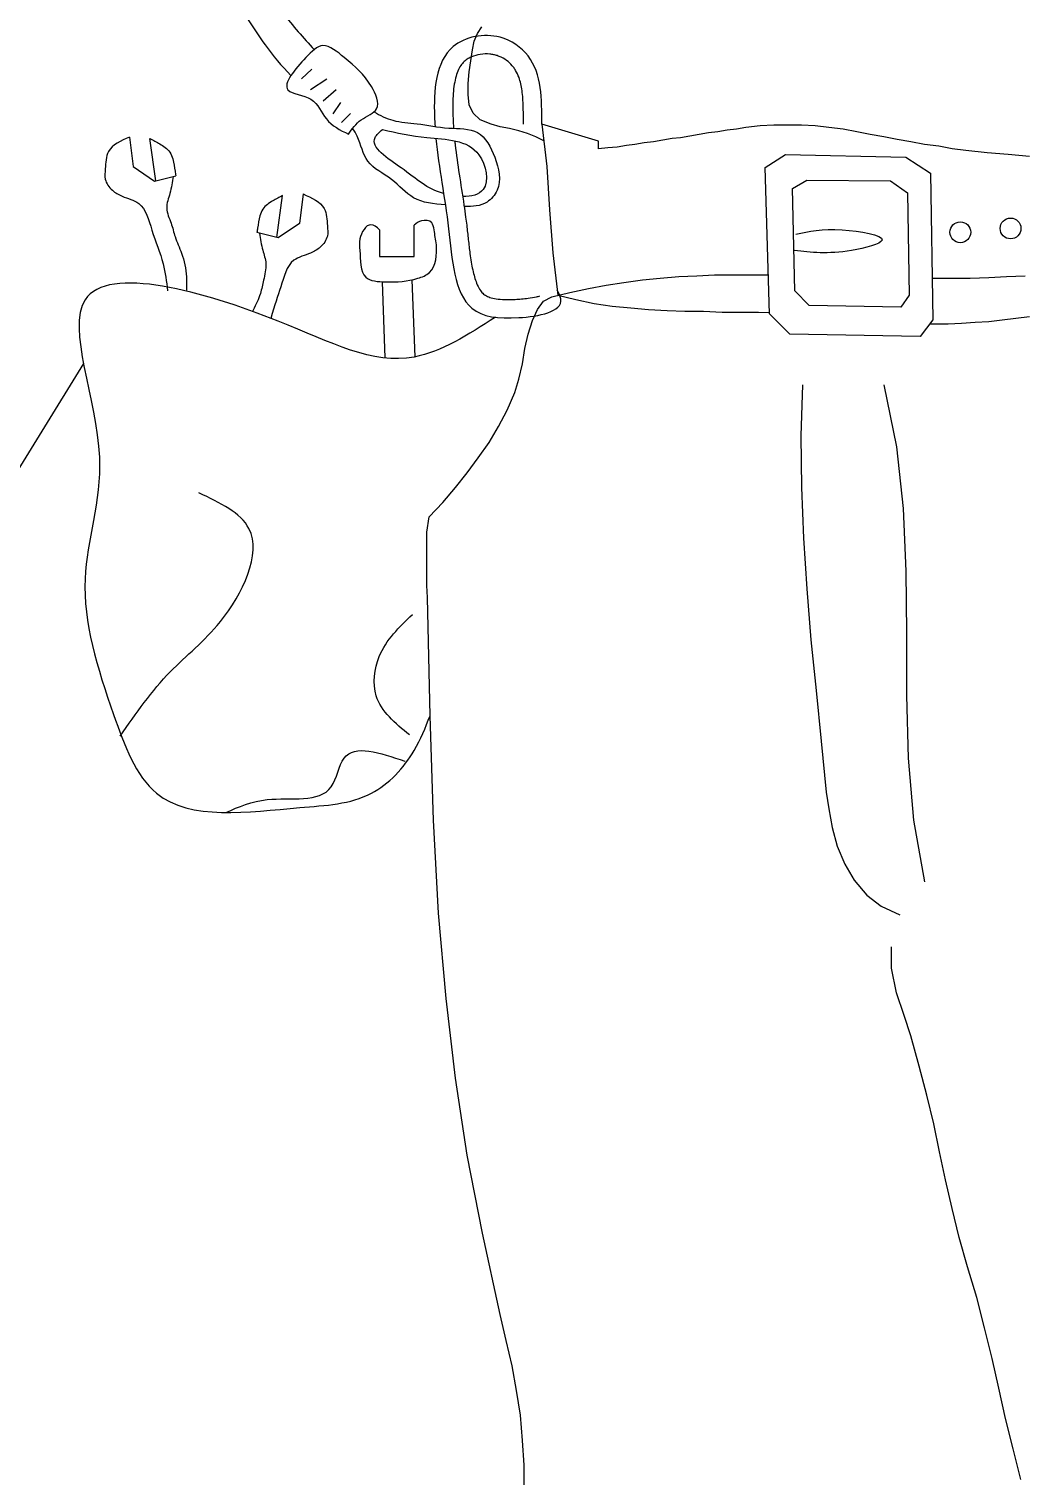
# Model space of a CAD drawing. Header units: millimetres. Extents: x -346728 to 1320345, y -537202 to -385966.
# Drawn here: x 594375 to 597461, y -504086 to -499595 of the extents above; entities that cross this region are included whole.
import ezdxf

# ---------------------------------------------------------------- set-up
doc = ezdxf.new("R2010")
doc.units = ezdxf.units.MM
doc.header["$LTSCALE"] = 100
doc.layers.add('LINE1', color=2, linetype='Continuous', lineweight=13)
doc.layers.add('manh', color=4, linetype='Continuous')
doc.styles.add('ROMANS', font='romans', dxfattribs={"bigfont": 'vns'})
doc.dimstyles.new('1-1', dxfattribs={"dimscale": 0, "dimtxt": 250, "dimasz": 150, "dimexe": 1, "dimexo": 0, "dimgap": 75, "dimtad": 1, "dimdec": 0, "dimzin": 1, "dimdsep": 46, "dimtxsty": 'ROMANS', "dimcen": 2.5, "dimclrd": 4, "dimclre": 4, "dimclrt": 1, "dimadec": 0, "dimazin": 0, "dimtfac": 1, "dimtdec": 0, "dimtmove": 0, "dimatfit": 3, "dimfxl": 1, "dimtolj": 1, "dimtzin": 1, "dimarcsym": 0})

msp = doc.modelspace()

# ---------------------------------------------------------------- linework, layer by layer
at = {"layer": 'manh', "color": 9}
for p, q in [((595756.9, -499633.3, 455.8), (595767.3, -499609.8, 455.8)), ((595767.3, -499609.8, 455.8), (595780.5, -499588.7, 455.8)), ((595751.6, -499659.6, 455.8), (595756.9, -499633.3, 455.8)), ((595741.1, -499727.9, 455.8), (595746.4, -499693.8, 455.8)), ((595746.4, -499693.8, 455.8), (595751.6, -499659.6, 455.8)), ((595738.5, -499764.7, 455.8), (595741.1, -499727.9, 455.8)), ((595738.5, -499798.8, 455.8), (595738.5, -499764.7, 455.8)), ((595741.1, -499830.4, 455.8), (595738.5, -499798.8, 455.8)), ((595754.2, -499856.6, 455.8), (595741.1, -499830.4, 455.8)), ((595775.3, -499877.6, 455.8), (595754.2, -499856.6, 455.8)), ((595809.4, -499890.8, 455.8), (595775.3, -499877.6, 455.8)), ((595838.3, -499898.7, 455.8), (595809.4, -499890.8, 455.8)), ((595867.2, -499904, 455.8), (595838.3, -499898.7, 455.8)), ((595896.1, -499911.8, 455.8), (595867.2, -499904, 455.8)), ((595922.4, -499919.7, 455.8), (595896.1, -499911.8, 455.8)), ((595948.7, -499930.2, 455.8), (595922.4, -499919.7, 455.8)), ((596143, -499943.4, 455.8), (595967.1, -499890.8, 455.8)), ((595967.1, -499890.8, 455.8), (595982.8, -500022.1, 455.8)), ((596426.7, -499927.5, 455.8), (596397.8, -499932.8, 455.8)), ((596455.6, -499922.3, 455.8), (596426.7, -499927.5, 455.8)), ((596484.5, -499917.1, 455.8), (596455.6, -499922.3, 455.8)), ((596513.4, -499914.4, 455.8), (596484.5, -499917.1, 455.8)), ((596542.3, -499909.1, 455.8), (596513.4, -499914.4, 455.8)), ((596571.2, -499906.6, 455.8), (596542.3, -499909.1, 455.8)), ((596600, -499901.3, 455.8), (596571.2, -499906.6, 455.8)), ((596644.7, -499896, 455.8), (596600, -499901.3, 455.8)), ((596686.8, -499893.4, 455.8), (596644.7, -499896, 455.8)), ((596731.4, -499893.4, 455.8), (596686.8, -499893.4, 455.8)), ((596773.4, -499893.4, 455.8), (596731.4, -499893.4, 455.8)), ((596815.5, -499896, 455.8), (596773.4, -499893.4, 455.8)), ((596857.6, -499901.3, 455.8), (596815.5, -499896, 455.8)), ((596902.2, -499906.6, 455.8), (596857.6, -499901.3, 455.8)), ((596944.2, -499914.4, 455.8), (596902.2, -499906.6, 455.8)), ((596986.3, -499922.3, 455.8), (596944.2, -499914.4, 455.8)), ((597028.2, -499930.2, 455.8), (596986.3, -499922.3, 455.8)), ((595973.2, -499942.5, 455.8), (595948.7, -499930.2, 455.8)), ((596143, -499948.6, 455.8), (596143, -499943.4, 455.8)), ((596143, -499953.8, 455.8), (596143, -499948.6, 455.8)), ((596143, -499961.8, 455.8), (596143, -499953.8, 455.8)), ((596143, -499966.9, 455.8), (596143, -499961.8, 455.8)), ((596172, -499964.3, 455.8), (596143, -499966.9, 455.8)), ((596200.8, -499961.8, 455.8), (596172, -499964.3, 455.8)), ((596229.7, -499956.5, 455.8), (596200.8, -499961.8, 455.8)), ((596256, -499953.8, 455.8), (596229.7, -499956.5, 455.8)), ((596284.8, -499948.6, 455.8), (596256, -499953.8, 455.8)), ((596313.8, -499945.9, 455.8), (596284.8, -499948.6, 455.8)), ((596342.6, -499940.7, 455.8), (596313.8, -499945.9, 455.8)), ((596371.6, -499935.4, 455.8), (596342.6, -499940.7, 455.8)), ((596397.8, -499932.8, 455.8), (596371.6, -499935.4, 455.8)), ((597070.3, -499938.1, 455.8), (597028.2, -499930.2, 455.8)), ((597112.3, -499945.9, 455.8), (597070.3, -499938.1, 455.8)), ((597154.4, -499953.8, 455.8), (597112.3, -499945.9, 455.8)), ((597199, -499959.1, 455.8), (597154.4, -499953.8, 455.8)), ((597241, -499966.9, 455.8), (597199, -499959.1, 455.8)), ((597283.1, -499972.2, 455.8), (597241, -499966.9, 455.8)), ((597348.7, -499980.1, 455.8), (597283.1, -499972.2, 455.8)), ((596660.5, -500024.7, 455.8), (596723.6, -499985.3, 455.8)), ((596723.6, -499985.3, 455.8), (597096.6, -499993.3, 455.8)), ((597096.6, -499993.3, 455.8), (597172.8, -500043.1, 455.8)), ((597414.3, -499985.3, 455.8), (597348.7, -499980.1, 455.8)), ((597480.1, -499990.6, 455.8), (597414.3, -499985.3, 455.8)), ((595982.8, -500022.1, 455.8), (595990.6, -500156.1, 455.8)), ((596673.6, -500479.2, 455.8), (596660.5, -500024.7, 455.8)), ((597172.8, -500043.1, 455.8), (597180.6, -500497.6, 455.8)), ((596744.6, -500090.5, 455.8), (596789.2, -500064.2, 455.8)), ((596752.4, -500408.2, 455.8), (596744.6, -500090.5, 455.8)), ((596789.2, -500064.2, 455.8), (597049.2, -500066.8, 455.8)), ((597049.2, -500066.8, 455.8), (597101.8, -500103.6, 455.8)), ((597101.8, -500103.6, 455.8), (597107.1, -500421.4, 455.8)), ((595990.6, -500156.1, 455.8), (596001.2, -500290.1, 455.8)), ((596001.2, -500290.1, 455.8), (596016.9, -500421.4, 455.8)), ((596221.8, -500382, 455.8), (596279.6, -500374.1, 455.8)), ((596279.6, -500374.1, 455.8), (596334.8, -500368.9, 455.8)), ((596334.8, -500368.9, 455.8), (596392.6, -500363.6, 455.8)), ((596392.6, -500363.6, 455.8), (596447.8, -500361, 455.8)), ((596447.8, -500361, 455.8), (596502.9, -500358.4, 455.8)), ((596502.9, -500358.4, 455.8), (596560.7, -500358.4, 455.8)), ((596560.7, -500358.4, 455.8), (596615.9, -500358.4, 455.8)), ((596615.9, -500358.4, 455.8), (596670.2, -500358.4, 455.8)), ((597178.4, -500368.9, 455.8), (597183.2, -500368.9, 455.8)), ((597183.2, -500368.9, 455.8), (597241, -500368.9, 455.8)), ((597241, -500368.9, 455.8), (597296.2, -500368.9, 455.8)), ((597296.2, -500368.9, 455.8), (597354, -500366.3, 455.8)), ((597354, -500366.3, 455.8), (597409.2, -500363.6, 455.8)), ((597409.2, -500363.6, 455.8), (597467, -500361, 455.8)), ((595998.5, -500426.6, 455.8), (596053.7, -500413.5, 455.8)), ((596016.9, -500421.4, 455.8), (596072.1, -500434.5, 455.8)), ((596053.7, -500413.5, 455.8), (596111.5, -500400.4, 455.8)), ((596111.5, -500400.4, 455.8), (596166.7, -500389.8, 455.8)), ((596166.7, -500389.8, 455.8), (596221.8, -500382, 455.8)), ((596797.1, -500452.9, 455.8), (596752.4, -500408.2, 455.8)), ((597107.1, -500421.4, 455.8), (597080.7, -500458.2, 455.8)), ((595938.1, -500500.2, 455.8), (595953.9, -500466, 455.8)), ((595953.9, -500466, 455.8), (595972.2, -500439.8, 455.8)), ((595972.2, -500439.8, 455.8), (595998.5, -500426.6, 455.8)), ((596072.1, -500434.5, 455.8), (596129.9, -500447.6, 455.8)), ((596129.9, -500447.6, 455.8), (596185.1, -500455.6, 455.8)), ((596185.1, -500455.6, 455.8), (596242.9, -500460.8, 455.8)), ((596242.9, -500460.8, 455.8), (596298, -500466, 455.8)), ((596298, -500466, 455.8), (596355.8, -500468.7, 455.8)), ((597080.7, -500458.2, 455.8), (596797.1, -500452.9, 455.8)), ((595925, -500542.2, 455.8), (595938.1, -500500.2, 455.8)), ((596355.8, -500468.7, 455.8), (596411, -500471.3, 455.8)), ((596411, -500471.3, 455.8), (596468.8, -500471.3, 455.8)), ((596468.8, -500471.3, 455.8), (596526.5, -500474, 455.8)), ((596526.5, -500474, 455.8), (596581.7, -500474, 455.8)), ((596581.7, -500474, 455.8), (596639.5, -500474, 455.8)), ((596639.5, -500474, 455.8), (596673.5, -500475.5, 455.8)), ((596736.7, -500542.2, 455.8), (596673.6, -500479.2, 455.8)), ((597180.6, -500497.6, 455.8), (597141.2, -500550.1, 455.8)), ((597171.4, -500509.9, 455.8), (597185.9, -500510.7, 455.8)), ((597185.9, -500510.7, 455.8), (597227.9, -500510.7, 455.8)), ((597227.9, -500510.7, 455.8), (597269.9, -500508.1, 455.8)), ((597269.9, -500508.1, 455.8), (597311.9, -500505.4, 455.8)), ((597311.9, -500505.4, 455.8), (597354, -500502.8, 455.8)), ((597354, -500502.8, 455.8), (597396, -500497.6, 455.8)), ((597396, -500497.6, 455.8), (597438, -500492.3, 455.8)), ((597438, -500492.3, 455.8), (597480.1, -500487.1, 455.8)), ((595914.4, -500586.9, 455.8), (595925, -500542.2, 455.8)), ((597141.2, -500550.1, 455.8), (596736.7, -500542.2, 455.8)), ((595906.6, -500634.2, 455.8), (595914.4, -500586.9, 455.8)), ((595896.1, -500681.5, 455.8), (595906.6, -500634.2, 455.8)), ((595882.9, -500723.4, 455.8), (595896.1, -500681.5, 455.8)), ((595859.3, -500778.6, 455.8), (595882.9, -500723.4, 455.8)), ((596776.1, -500699.9, 455.8), (596770.8, -500857.4, 455.8)), ((597028.2, -500699.9, 455.8), (597067.6, -500891.6, 455.8)), ((595833.1, -500828.6, 455.8), (595859.3, -500778.6, 455.8)), ((595804.1, -500878.5, 455.8), (595833.1, -500828.6, 455.8)), ((596770.8, -500857.4, 455.8), (596773.4, -501017.7, 455.8)), ((595770, -500925.7, 455.8), (595804.1, -500878.5, 455.8)), ((597067.6, -500891.6, 455.8), (597088.7, -501083.4, 455.8)), ((595735.8, -500973, 455.8), (595770, -500925.7, 455.8)), ((595699.1, -501017.7, 455.8), (595735.8, -500973, 455.8)), ((595659.7, -501065, 455.8), (595699.1, -501017.7, 455.8)), ((596773.4, -501017.7, 455.8), (596778.7, -501175.3, 455.8)), ((595617.6, -501109.7, 455.8), (595659.7, -501065, 455.8)), ((597088.7, -501083.4, 455.8), (597096.6, -501277.7, 455.8)), ((595609.8, -501156.9, 455.8), (595617.6, -501109.7, 455.8)), ((595609.8, -501240.9, 455.8), (595609.8, -501156.9, 455.8)), ((596778.7, -501175.3, 455.8), (596789.2, -501333, 455.8)), ((595609.8, -501322.4, 455.8), (595609.8, -501240.9, 455.8)), ((597096.6, -501277.7, 455.8), (597099.1, -501469.5, 455.8)), ((595612.4, -501359.2, 455.8), (595609.8, -501322.4, 455.8)), ((595620.2, -501726.8, 455.8), (595612.4, -501359.2, 455.8)), ((596789.2, -501333, 455.8), (596802.4, -501490.5, 455.8)), ((596802.4, -501490.5, 455.8), (596818.1, -501648, 455.8)), ((597099.1, -501469.5, 455.8), (597099.1, -501663.8, 455.8)), ((596818.1, -501648, 455.8), (596833.9, -501805.6, 455.8)), ((597099.1, -501663.8, 455.8), (597104.4, -501858.2, 455.8)), ((595630.8, -502050, 455.8), (595620.2, -501726.8, 455.8)), ((596833.9, -501805.6, 455.8), (596849.6, -501963.2, 455.8)), ((597104.4, -501858.2, 455.8), (597120.2, -502050, 455.8)), ((596849.6, -501963.2, 455.8), (596857.6, -502015.8, 455.8)), ((596857.6, -502015.8, 455.8), (596868, -502073.5, 455.8)), ((595646.6, -502338.9, 455.8), (595630.8, -502050, 455.8)), ((596868, -502073.5, 455.8), (596883.8, -502131.3, 455.8)), ((597120.2, -502050, 455.8), (597154.4, -502241.6, 455.8)), ((596883.8, -502131.3, 455.8), (596907.4, -502186.5, 455.8)), ((596907.4, -502186.5, 455.8), (596936.3, -502236.5, 455.8)), ((596936.3, -502236.5, 455.8), (596975.7, -502283.7, 455.8)), ((596975.7, -502283.7, 455.8), (597020.4, -502317.8, 455.8)), ((595670.2, -502604.2, 455.8), (595646.6, -502338.9, 455.8)), ((597020.4, -502317.8, 455.8), (597078.2, -502344.1, 455.8)), ((597051.9, -502509.6, 455.8), (597051.9, -502443.9, 455.8)), ((597067.6, -502585.8, 455.8), (597051.9, -502509.6, 455.8)), ((595699.1, -502851.2, 455.8), (595670.2, -502604.2, 455.8)), ((597091.3, -502656.7, 455.8), (597067.6, -502585.8, 455.8)), ((597112.3, -502719.8, 455.8), (597091.3, -502656.7, 455.8)), ((597138.5, -502814.3, 455.8), (597112.3, -502719.8, 455.8)), ((597162.2, -502903.7, 455.8), (597138.5, -502814.3, 455.8)), ((595735.8, -503090.2, 455.8), (595699.1, -502851.2, 455.8)), ((597183.2, -502993, 455.8), (597162.2, -502903.7, 455.8)), ((597201.6, -503079.6, 455.8), (597183.2, -502993, 455.8)), ((595783.2, -503331.9, 455.8), (595735.8, -503090.2, 455.8)), ((597220, -503166.3, 455.8), (597201.6, -503079.6, 455.8)), ((597241, -503255.7, 455.8), (597220, -503166.3, 455.8)), ((597262.1, -503345, 455.8), (597241, -503255.7, 455.8)), ((595838.3, -503584, 455.8), (595783.2, -503331.9, 455.8)), ((597288.3, -503436.9, 455.8), (597262.1, -503345, 455.8)), ((597317.2, -503531.5, 455.8), (597288.3, -503436.9, 455.8)), ((597340.8, -503626.1, 455.8), (597317.2, -503531.5, 455.8)), ((595856.7, -503665.5, 455.8), (595838.3, -503584, 455.8)), ((597364.5, -503720.6, 455.8), (597340.8, -503626.1, 455.8)), ((595875.1, -503744.2, 455.8), (595856.7, -503665.5, 455.8)), ((595888.2, -503820.4, 455.8), (595875.1, -503744.2, 455.8)), ((597385.5, -503812.6, 455.8), (597364.5, -503720.6, 455.8)), ((595901.3, -503896.6, 455.8), (595888.2, -503820.4, 455.8)), ((597406.5, -503907, 455.8), (597385.5, -503812.6, 455.8)), ((595906.6, -503975.4, 455.8), (595901.3, -503896.6, 455.8)), ((597430.2, -504001.6, 455.8), (597406.5, -503907, 455.8)), ((595911.9, -504051.6, 455.8), (595906.6, -503975.4, 455.8)), ((597453.8, -504096.2, 455.8), (597430.2, -504001.6, 455.8)), ((595911.9, -504133, 455.8), (595911.9, -504051.6, 455.8))]:
    msp.add_line(p, q, dxfattribs=at)
at = {"layer": 'manh'}
for p, q in [((595221.4, -499750.4, 455.8), (595253.8, -499720.1, 455.8)), ((595248.7, -499782.8, 455.8), (595300.3, -499750.4, 455.8)), ((595288.2, -499818.2, 455.8), (595328.7, -499782.8, 455.8)), ((595319.6, -499858.7, 455.8), (595342.9, -499823.3, 455.8)), ((595345.9, -499886, 455.8), (595373.3, -499857.7, 455.8)), ((594687.8, -499930.7, 455.8), (594699.2, -500022.4, 455.8)), ((594769, -500066.1, 455.8), (594751, -499935.3, 455.8)), ((594699.2, -500022.4, 455.8), (594765.1, -500067.1, 455.8)), ((594765.1, -500067.1, 455.8), (594831.1, -500050.6, 455.8)), ((595226, -500107.3, 455.8), (595214.6, -500199, 455.8)), ((595144.8, -500242.7, 455.8), (595162.8, -500111.9, 455.8)), ((595148.7, -500243.7, 455.8), (595082.7, -500227.2, 455.8)), ((595214.6, -500199, 455.8), (595148.7, -500243.7, 455.8)), ((595463.6, -500218.3, 455.8), (595463.6, -500300.9, 455.8)), ((595571.4, -500300.9, 455.8), (595571.4, -500203.9, 455.8)), ((595463.6, -500300.9, 455.8), (595571.4, -500300.9, 455.8)), ((595563.9, -500373.8, 455.8), (595572.7, -500613, 455.8)), ((595471.9, -500379.6, 455.8), (595479.7, -500616.1, 455.8))]:
    msp.add_line(p, q, dxfattribs=at)
for centre in [(597265.8, -500226.2, 455.8), (597421.8, -500214.2, 455.8)]:
    msp.add_circle(centre, 32.3, dxfattribs=at)
for points, knots in [([(594967.2, -497863.7), (594867.3, -497900.7), (594783.6, -498053.9), (594730, -498304.9), (594707.7, -498582.4), (594700.4, -498848.1), (594819.6, -499102.6), (594835.9, -499346.2), (595013.4, -499490.7), (595093.6, -499632.2), (595159.2, -499710.6), (595188.4, -499739.9)], [0, 0, 0, 0, 25.344075, 50.424256, 73.050206, 108.180317, 127.423717, 158.225125, 175.602081, 192.975447, 204.941939, 204.941939, 204.941939, 204.941939]), ([(594971.9, -498018), (594920.6, -498134.2), (594808.7, -498387.4), (594836.7, -498804.5), (594957.7, -499199), (595103.1, -499485), (595227.2, -499622.5), (595260.5, -499659.3)], [0, 0, 0, 0, 36.385765, 79.317087, 116.973009, 156.301589, 170.645207, 170.645207, 170.645207, 170.645207]), ([(595967.1, -499890.8), (595967.2, -499812.8), (595967.5, -499696.9), (595828.8, -499599.7), (595639.8, -499636.9), (595630.5, -499799.4), (595635, -499887.9), (595635.6, -499897.8)], [0, 0, 0, 0, 20.87393, 30.982539, 45.281628, 67.03169, 69.822108, 69.822108, 69.822108, 69.822108]), ([(595909.9, -499890.7), (595909.9, -499884.4), (595909.9, -499878.2), (595909.9, -499859.9), (595909.8, -499848), (595908.9, -499818.8), (595907.8, -499802.1), (595903.6, -499771.8), (595900.5, -499758.2), (595893.4, -499738.1), (595889.9, -499730.6), (595883.8, -499720.4), (595881.5, -499717), (595874.4, -499707.8), (595868.7, -499702), (595855.9, -499691.5), (595848.8, -499687), (595837.3, -499681.3), (595833.1, -499679.6), (595825.2, -499676.9), (595821.6, -499675.9), (595813.9, -499674.3), (595809.9, -499673.7), (595796.2, -499672.4), (595786, -499672.7), (595766.3, -499675.7), (595756.9, -499678.5), (595743.6, -499684.2), (595739.1, -499686.6), (595732.8, -499690.8), (595730.7, -499692.3), (595724.9, -499697.2), (595721.3, -499701), (595714.6, -499710.1), (595711.5, -499715.3), (595705.8, -499727.5), (595703.2, -499734.4), (595698.8, -499749.6), (595697, -499757.9), (595692.4, -499785.1), (595691, -499805.8), (595690.6, -499837.9), (595690.7, -499848.9), (595691.3, -499868.1), (595691.7, -499876.3), (595692.5, -499890.8), (595692.9, -499897.2), (595693.3, -499903.5)], [0, 0, 0, 0, 1.675917, 1.675917, 5.027752, 5.027752, 10.197047, 10.197047, 15.366342, 15.366342, 19.002978, 19.002978, 20.904045, 20.904045, 24.48964, 24.48964, 28.075236, 28.075236, 30.032326, 30.032326, 31.724083, 31.724083, 33.415839, 33.415839, 37.41966, 37.41966, 41.42348, 41.42348, 43.881376, 43.881376, 45.281941, 45.281941, 48.257279, 48.257279, 51.232617, 51.232617, 54.207955, 54.207955, 57.183293, 57.183293, 63.347902, 63.347902, 66.497913, 66.497913, 68.859841, 68.859841, 70.749579, 70.749579, 70.749579, 70.749579]), ([(595446.6, -499852.2), (595465.2, -499863.7), (595506.8, -499884.2), (595588.8, -499888), (595672.6, -499906.8), (595777.6, -499901.3), (595827, -499995.3), (595846, -500081.7), (595792.8, -500144.4), (595752, -500147.1), (595726.1, -500145.8)], [6.267753, 6.267753, 6.267753, 6.267753, 12.557052, 19.832262, 29.435845, 38.20346, 47.189109, 57.149988, 61.769706, 68.897002, 68.897002, 68.897002, 68.897002]), ([(595667.7, -500141.3), (595631.6, -500138.6), (595567.2, -500132.6), (595504.5, -500055.7), (595416.9, -500017.3), (595404.4, -499944.1), (595385.4, -499911.6), (595380, -499903.8)], [74.195133, 74.195133, 74.195133, 74.195133, 84.083071, 92.664786, 101.648291, 109.748314, 112.473416, 112.473416, 112.473416, 112.473416]), ([(595662.3, -500106.1), (595609.4, -500090.9), (595558, -500039.6), (595419.5, -499954.1), (595463, -499915.5), (595472.4, -499907.2), (595516.9, -499917.2), (595615.3, -499939.3), (595778.9, -499936.8), (595810.6, -500101.1), (595748.3, -500115.8), (595721.6, -500115.4)], [52.397802, 52.397802, 52.397802, 52.397802, 67.328132, 79.285359, 82.565121, 82.565121, 82.565121, 96.14962, 112.561635, 123.014193, 129.848499, 129.848499, 129.848499, 129.848499]), ([(595638.6, -499934.8), (595647.4, -500029.4), (595682.2, -500188.4), (595697.4, -500477.8), (595879, -500501.2), (596048, -500470.8), (596019.8, -500415), (596015, -500405.4)], [73.36427, 73.36427, 73.36427, 73.36427, 100.916932, 125.743799, 140.042888, 153.850857, 156.729205, 156.729205, 156.729205, 156.729205]), ([(595696.8, -499942.5), (595697.2, -499946.6), (595697.6, -499950.7), (595701.5, -499985.3), (595705.9, -500015.4), (595715.5, -500076.9), (595720.7, -500108.5), (595727.3, -500154), (595729.1, -500166.3), (595731.8, -500187.4), (595732.9, -500195.9), (595734.8, -500212), (595735.7, -500219.5), (595737.3, -500234.3), (595738.1, -500241.7), (595740.5, -500263.7), (595742.2, -500278.2), (595746.4, -500310.2), (595749.2, -500327.3), (595755.9, -500358.3), (595760, -500372.2), (595767.5, -500391.2), (595770.8, -500397.6), (595777.3, -500408.2), (595780.6, -500412.3), (595785.5, -500417.1), (595787.1, -500418.5), (595790.9, -500421.2), (595793, -500422.5), (595799.4, -500425.8), (595804.3, -500427.7), (595816.4, -500431.1), (595823.6, -500432.5), (595840.1, -500434.4), (595849.5, -500434.9), (595867.5, -500435.1), (595875.8, -500434.9), (595890.9, -500434.1), (595897.6, -500433.7), (595911, -500432.5), (595917.7, -500431.8), (595933.7, -500429.7), (595942.7, -500428.2), (595954.4, -500425.6), (595957.8, -500424.7), (595960.9, -500423.8)], [74.68442, 74.68442, 74.68442, 74.68442, 75.945627, 75.945627, 85.39334, 85.39334, 94.841054, 94.841054, 98.258515, 98.258515, 100.543109, 100.543109, 102.47707, 102.47707, 104.41103, 104.41103, 108.27895, 108.27895, 113.226408, 113.226408, 118.173866, 118.173866, 121.463781, 121.463781, 124.753696, 124.753696, 126.527183, 126.527183, 128.30067, 128.30067, 131.273705, 131.273705, 134.246741, 134.246741, 137.219776, 137.219776, 139.442569, 139.442569, 141.063673, 141.063673, 142.684777, 142.684777, 145.04613, 145.04613, 146.125404, 146.125404, 146.125404, 146.125404]), ([(595226, -500107.3), (595253.2, -500119), (595299, -500138.6), (595300.2, -500198.9), (595305.5, -500241.6), (595282.2, -500273.5), (595244.3, -500295.3), (595179.2, -500309.6), (595159.4, -500397.1), (595136.9, -500451.5), (595126.4, -500493.3)], [0, 0, 0, 0, 7.705227, 12.983814, 16.052581, 19.98239, 23.399554, 28.831947, 37.753536, 46.145585, 46.145585, 46.145585, 46.145585]), ([(595090.9, -500229.3), (595093.6, -500246.9), (595098.4, -500278.6), (595115.9, -500326.3), (595103.3, -500371.9), (595094.7, -500421.3), (595078.7, -500451.9), (595070.4, -500470.5), (595069.7, -500472)], [0, 0, 0, 0, 5.183451, 9.306236, 14.313891, 18.436672, 23.830718, 24.27677, 24.27677, 24.27677, 24.27677])]:
    msp.add_open_spline(points, degree=3, knots=knots, dxfattribs=at)
for points in [[(595367.1, -499922), (595298.4, -499874.4), (595250.7, -499813.6), (595179.3, -499784.5), (595234.9, -499684.1), (595287.8, -499647.1), (595353.9, -499684.1), (595438.6, -499774), (595454.5, -499842.7), (595406.8, -499877.1), (595367.1, -499922)], [(594687.8, -499930.7), (594622.1, -499975.9), (594612.3, -500029.6), (594612.3, -500061.4), (594634.3, -500095.6), (594664.5, -500114.1), (594716.1, -500136.4), (594756.8, -500219.2), (594791.8, -500323.9), (594805.7, -500407.6)], [(594751, -499935.3), (594781.6, -499951.8), (594812.3, -499977.6), (594821.7, -499998.8), (594828.8, -500036.5), (594831.1, -500050.6)], [(594822.8, -500052.7), (594812.8, -500105.4), (594803, -500151.4), (594816.6, -500198.2), (594829, -500239.8), (594849, -500291.1), (594864.2, -500364.4), (594864.2, -500405.9)], [(595162.8, -500111.9), (595132.2, -500128.4), (595101.5, -500154.3), (595092.1, -500175.5), (595085, -500213.1), (595082.7, -500227.2)], [(595463.6, -500218.3), (595436.8, -500202.6), (595402.5, -500247), (595402.5, -500282.9), (595420.4, -500365.5), (595481.5, -500379.9), (595582.2, -500369.1), (595618.1, -500351.1), (595639.7, -500264.9), (595632.5, -500218.3), (595625.3, -500196.7), (595593.6, -500190.7), (595571.4, -500203.9)], [(596755.2, -500232.4), (596899, -500218.5), (597022.8, -500250.5), (596928.2, -500282.6), (596751.2, -500282.6)], [(595822.8, -500489.9), (595571.3, -500613.3), (595149.2, -500502.3), (594549.5, -500435.7), (594593.9, -500924), (594549.5, -501301.3), (594638.3, -501722.9), (594771.6, -501967.1), (595215.8, -502011.5), (595438, -501967.1), (595571.3, -501833.9), (595620.2, -501726.8)], [(594658.5, -501789.5), (594814, -501589.8), (594969.5, -501434.4), (595058.3, -501145.9), (594902.8, -501034.9)], [(595556.1, -501786), (595453.2, -501664.5), (595462.5, -501543.1), (595565.4, -501412.2)], [(594986.3, -502026.5), (595115.2, -501986.6), (595313.6, -501946.9), (595353.3, -501857.8), (595541.7, -501867.7)]]:
    msp.add_spline(points, degree=3, dxfattribs=at)

# ---------------------------------------------------------------- leaders
at = {"layer": 'LINE1', "color": 4}
msp.add_leader([(594544.6, -500633.1, 455.8), (593704.9, -501996.3, 455.8), (589452.8, -501996.3, 455.8)], dimstyle='1-1', override={"dimscale": 1, "dimasz": 2.5}, dxfattribs=at)

doc.saveas('drawing.dxf')
